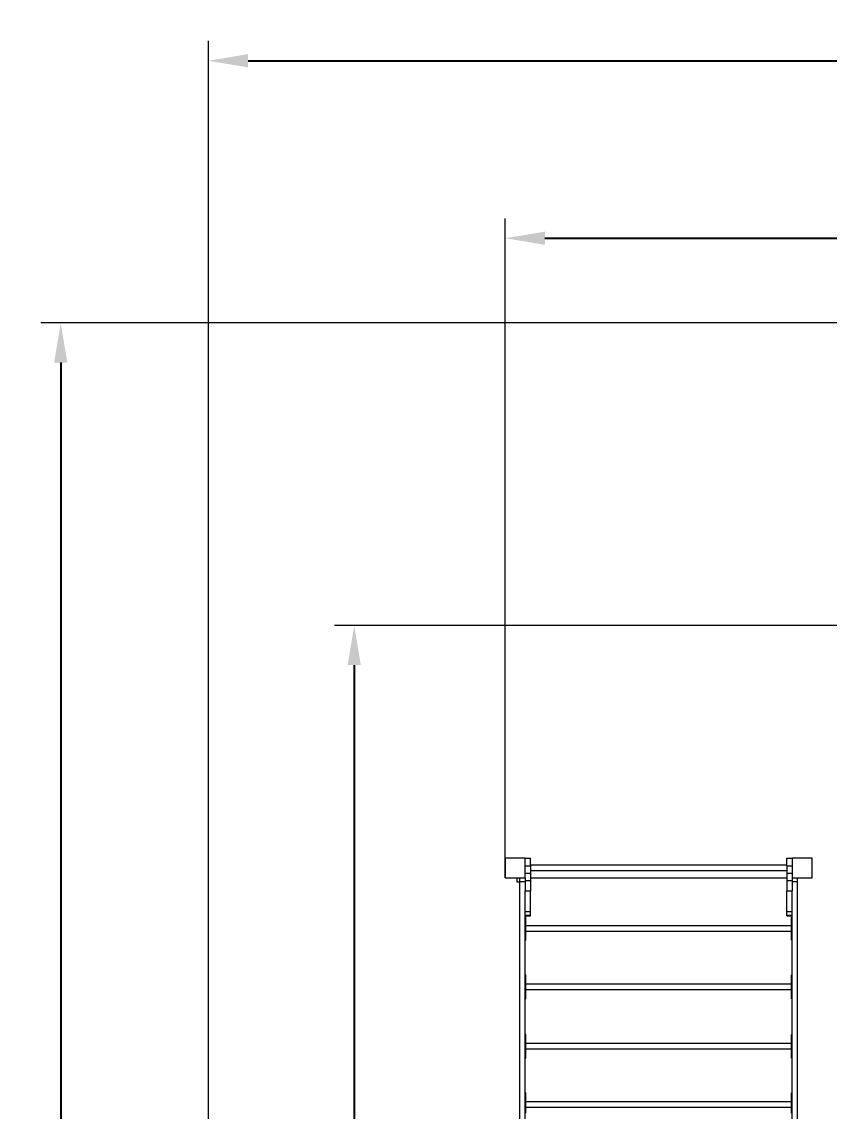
# Model space of a CAD drawing. Header units: millimetres. Extents: x -6879 to 7341, y -8047 to 7187.
# Drawn here: x -6879 to -2799, y 1686 to 7187 of the extents above; entities that cross this region are included whole.
import ezdxf

# ---------------------------------------------------------------- set-up
doc = ezdxf.new("R2010")
doc.units = ezdxf.units.MM
for name, color, linetype in [('DIKOM_ОБЪЕКТ', 7, 'Continuous'), ('DIKOM_РАЗМЕР_ЗОНА', 7, 'Continuous'), ('DIKOM_РАЗМЕР_ОБЪЕКТА', 7, 'Continuous')]:
    doc.layers.add(name, color=color, linetype=linetype)
doc.styles.add('style1', font='arial.ttf', dxfattribs={"width": 0.8})
doc.dimstyles.new('1-50', dxfattribs={"dimtxt": 300, "dimasz": 200, "dimexe": 100, "dimexo": 0, "dimgap": 100, "dimtad": 0, "dimdec": 0, "dimtxsty": 'style1', "dimcen": 0, "dimclrd": 7, "dimclre": 7, "dimadec": 1, "dimazin": 2, "dimtfac": 1, "dimtdec": 0, "dimtmove": 1, "dimatfit": 3, "dimfxl": 0, "dimlwd": 25, "dimlwe": 18, "dimarcsym": 0})

# ---------------------------------------------------------------- blocks, each defined once
blk = doc.blocks.new('*D20')
at = {"layer": 'Defpoints', "color": 0, "transparency": 16777216}
for p in [(-335.5, 4138.4), (-5198.8, -5966.9), (-1568.1, -5966.9)]:
    blk.add_point(p, dxfattribs=at)
at = {"layer": 'DIKOM_РАЗМЕР_ОБЪЕКТА', "color": 7, "lineweight": 18, "transparency": 16777216}
for p, q in [((-335.5, 4138.4), (-5298.8, 4138.4)), ((-1568.1, -5966.9), (-5298.8, -5966.9))]:
    blk.add_line(p, q, dxfattribs=at)
at = {"layer": 'DIKOM_РАЗМЕР_ОБЪЕКТА', "color": 7, "lineweight": 25, "transparency": 16777216}
for p, q in [((-5198.8, 3938.4), (-5198.8, -81.8)), ((-5198.8, -5766.9), (-5198.8, -1161.6))]:
    blk.add_line(p, q, dxfattribs=at)
at = {"layer": 'DIKOM_РАЗМЕР_ОБЪЕКТА', "color": 7, "transparency": 16777216}
for points in [[(-5232.1, 3938.4), (-5165.5, 3938.4), (-5198.8, 4138.4)], [(-5232.1, -5766.9), (-5165.5, -5766.9), (-5198.8, -5966.9)]]:
    blk.add_solid(points, dxfattribs=at)
at = {"layer": 'DIKOM_РАЗМЕР_ОБЪЕКТА', "color": 0, "transparency": 16777216, "insert": (-5198.8, -621.7), "char_height": 300, "attachment_point": 5, "rotation": 90, "style": 'style1'}
blk.add_mtext('10100', dxfattribs=at)
blk = doc.blocks.new('*D19')
at = {"layer": 'Defpoints', "color": 0, "transparency": 16777216}
for p in [(5624, 6094.3), (-4435.4, 2864.3), (5624, -2640.1)]:
    blk.add_point(p, dxfattribs=at)
at = {"layer": 'DIKOM_РАЗМЕР_ОБЪЕКТА', "color": 7, "lineweight": 18, "transparency": 16777216}
for p, q in [((-4435.4, 2864.3), (-4435.4, 6194.3)), ((5624, -2640.1), (5624, 6194.3))]:
    blk.add_line(p, q, dxfattribs=at)
at = {"layer": 'DIKOM_РАЗМЕР_ОБЪЕКТА', "color": 7, "lineweight": 25, "transparency": 16777216}
for p, q in [((-4235.4, 6094.3), (2113.7, 6094.3)), ((5424, 6094.3), (3193.5, 6094.3))]:
    blk.add_line(p, q, dxfattribs=at)
at = {"layer": 'DIKOM_РАЗМЕР_ОБЪЕКТА', "color": 7, "transparency": 16777216}
for points in [[(-4235.4, 6127.6), (-4235.4, 6060.9), (-4435.4, 6094.3)], [(5424, 6127.6), (5424, 6060.9), (5624, 6094.3)]]:
    blk.add_solid(points, dxfattribs=at)
at = {"layer": 'DIKOM_РАЗМЕР_ОБЪЕКТА', "color": 0, "transparency": 16777216, "insert": (2653.6, 6094.3), "char_height": 300, "attachment_point": 5, "style": 'style1'}
blk.add_mtext('10100', dxfattribs=at)
blk = doc.blocks.new('*D18')
at = {"layer": 'Defpoints', "color": 0, "transparency": 16777216}
for p in [(-342.3, 5666.7), (-6681.8, -8047.3), (-1651.5, -8047.3)]:
    blk.add_point(p, dxfattribs=at)
at = {"layer": 'DIKOM_РАЗМЕР_ЗОНА', "color": 7, "lineweight": 18, "transparency": 16777216}
for p, q in [((-342.3, 5666.7), (-6781.8, 5666.7)), ((-1651.5, -8047.3), (-6781.8, -8047.3))]:
    blk.add_line(p, q, dxfattribs=at)
at = {"layer": 'DIKOM_РАЗМЕР_ЗОНА', "color": 7, "lineweight": 25, "transparency": 16777216}
for p, q in [((-6681.8, 5466.7), (-6681.8, -340.8)), ((-6681.8, -7847.3), (-6681.8, -1420.6))]:
    blk.add_line(p, q, dxfattribs=at)
at = {"layer": 'DIKOM_РАЗМЕР_ЗОНА', "color": 7, "transparency": 16777216}
for points in [[(-6715.1, 5466.7), (-6648.5, 5466.7), (-6681.8, 5666.7)], [(-6715.1, -7847.3), (-6648.5, -7847.3), (-6681.8, -8047.3)]]:
    blk.add_solid(points, dxfattribs=at)
at = {"layer": 'DIKOM_РАЗМЕР_ЗОНА', "color": 0, "transparency": 16777216, "insert": (-6681.8, -880.7), "char_height": 300, "attachment_point": 5, "rotation": 90, "style": 'style1'}
blk.add_mtext('13700', dxfattribs=at)
blk = doc.blocks.new('*D17')
at = {"layer": 'Defpoints', "color": 0, "transparency": 16777216}
for p in [(-5935.4, 6990.3), (-5935.4, 998.3), (7340.8, -2830.9)]:
    blk.add_point(p, dxfattribs=at)
at = {"layer": 'DIKOM_РАЗМЕР_ЗОНА', "color": 7, "lineweight": 18, "transparency": 16777216}
for p, q in [((-5935.4, 998.3), (-5935.4, 7090.3)), ((7340.8, -2830.9), (7340.8, 7090.3))]:
    blk.add_line(p, q, dxfattribs=at)
at = {"layer": 'DIKOM_РАЗМЕР_ЗОНА', "color": 7, "lineweight": 25, "transparency": 16777216}
for p, q in [((-5735.4, 6990.3), (2016.7, 6990.3)), ((7140.8, 6990.3), (3096.5, 6990.3))]:
    blk.add_line(p, q, dxfattribs=at)
at = {"layer": 'DIKOM_РАЗМЕР_ЗОНА', "color": 7, "transparency": 16777216}
for points in [[(-5735.4, 7023.6), (-5735.4, 6956.9), (-5935.4, 6990.3)], [(7140.8, 7023.6), (7140.8, 6956.9), (7340.8, 6990.3)]]:
    blk.add_solid(points, dxfattribs=at)
at = {"layer": 'DIKOM_РАЗМЕР_ЗОНА', "color": 0, "transparency": 16777216, "insert": (2556.6, 6990.3), "char_height": 300, "attachment_point": 5, "style": 'style1'}
blk.add_mtext('13300', dxfattribs=at)

msp = doc.modelspace()

# ---------------------------------------------------------------- linework, layer by layer
at = {"layer": 'DIKOM_ОБЪЕКТ', "color": 7, "linetype": 'Continuous', "lineweight": 15}
for p, q in [((-4335.4, 2964.3), (-4435.4, 2964.3)), ((-4435.4, 2964.3), (-4435.4, 2864.3)), ((-4335.4, 2964.3), (-4308.4, 2964.3)), ((-4335.4, 2864.3), (-4335.4, 2964.3)), ((-4335.4, 2924.3), (-4308.4, 2924.3)), ((-4308.4, 2924.3), (-4308.4, 2964.3)), ((-3012.4, 2927.8), (-4308.4, 2927.8)), ((-4308.4, 2924.3), (-4308.4, 2887.4)), ((-3012.4, 2964.3), (-2985.4, 2964.3)), ((-3012.4, 2924.3), (-3012.4, 2964.3)), ((-3012.4, 2924.3), (-2985.4, 2924.3)), ((-3012.4, 2924.3), (-3012.4, 2887.4)), ((-2885.4, 2964.3), (-2985.4, 2964.3)), ((-2985.4, 2964.3), (-2985.4, 2864.3)), ((-2885.4, 2864.3), (-2885.4, 2964.3)), ((-4435.4, 2864.3), (-4335.4, 2864.3)), ((-4375.3, 2843.3), (-4375.3, 2864.3)), ((-4362.4, 2864.2), (-4335.4, 2864.2)), ((-4362.4, 2846), (-4362.4, 2864.2)), ((-4350.4, 2864.2), (-4350.4, 2864.3)), ((-4335.4, 2887.4), (-4308.4, 2887.4)), ((-4335.4, 2864.3), (-4335.4, 2850.7)), ((-4308.4, 2900.8), (-3012.4, 2900.8)), ((-4308.4, 2887.4), (-4308.4, 2850.7)), ((-4308.4, 2864.3), (-3012.4, 2864.3)), ((-3012.4, 2887.4), (-2985.4, 2887.4)), ((-3012.4, 2887.4), (-3012.4, 2850.7)), ((-2985.4, 2864.3), (-2985.4, 2850.7)), ((-2985.4, 2864.3), (-2885.4, 2864.3)), ((-2985.4, 2864.2), (-2958.4, 2864.2)), ((-2958.4, 2846), (-2958.4, 2864.2)), ((-4362.4, 2843.3), (-4375.3, 2843.3)), ((-4362.4, 1485.2), (-4362.4, 2846)), ((-4362.4, 2846), (-4335.4, 2846)), ((-4335.4, 2850.7), (-4308.4, 2850.7)), ((-4335.4, 2850.7), (-4335.4, 2798.4)), ((-4308.4, 2850.7), (-4308.4, 2798.4)), ((-3012.4, 2850.7), (-2985.4, 2850.7)), ((-3012.4, 2850.7), (-3012.4, 2798.4)), ((-2985.4, 2850.7), (-2985.4, 2798.4)), ((-2985.4, 2846), (-2958.4, 2846)), ((-2958.4, 1485.2), (-2958.4, 2846)), ((-4335.4, 2798.4), (-4308.4, 2798.4)), ((-4335.4, 2795.1), (-4335.4, 2798.4)), ((-4335.4, 1528.5), (-4335.4, 2795.1)), ((-4308.4, 2695.2), (-4308.4, 2798.4)), ((-3012.4, 2798.4), (-2985.4, 2798.4)), ((-3012.4, 2695.2), (-3012.4, 2798.4)), ((-2985.4, 2795.1), (-2985.4, 2798.4)), ((-2985.4, 1528.5), (-2985.4, 2795.1)), ((-4335.4, 2695.2), (-4308.4, 2695.2)), ((-4335.4, 2675.6), (-4308.4, 2675.6)), ((-4335.4, 2673.3), (-4308.4, 2673.3)), ((-4331.4, 2666.5), (-4335.4, 2666.5)), ((-4335.4, 2651.7), (-4331.4, 2651.7)), ((-4331.4, 2651.7), (-4331.4, 2666.5)), ((-4331.4, 2574.4), (-4331.4, 2651.7)), ((-4308.4, 2675.6), (-4308.4, 2695.2)), ((-4308.4, 2673.3), (-4308.4, 2675.6)), ((-3012.4, 2695.2), (-2985.4, 2695.2)), ((-3012.4, 2675.6), (-3012.4, 2695.2)), ((-3012.4, 2675.6), (-2985.4, 2675.6)), ((-3012.4, 2673.3), (-3012.4, 2675.6)), ((-3012.4, 2673.3), (-2985.4, 2673.3)), ((-2985.4, 2666.5), (-2989.4, 2666.5)), ((-2989.4, 2651.7), (-2989.4, 2666.5)), ((-2989.4, 2651.7), (-2985.4, 2651.7)), ((-2989.4, 2574.4), (-2989.4, 2651.7)), ((-2989.4, 2621.4), (-4331.4, 2621.4)), ((-4331.4, 2594.4), (-2989.4, 2594.4)), ((-4335.4, 2574.4), (-4331.4, 2574.4)), ((-4335.4, 2549.2), (-4331.4, 2549.2)), ((-4331.4, 2549.2), (-4331.4, 2574.4)), ((-2989.4, 2549.2), (-2989.4, 2574.4)), ((-2989.4, 2574.4), (-2985.4, 2574.4)), ((-2989.4, 2549.2), (-2985.4, 2549.2)), ((-4331.4, 2374), (-4335.4, 2374)), ((-4331.4, 2355.6), (-4331.4, 2374)), ((-2985.4, 2374), (-2989.4, 2374)), ((-2989.4, 2355.6), (-2989.4, 2374)), ((-4335.4, 2355.6), (-4331.4, 2355.6)), ((-4331.4, 2275.8), (-4331.4, 2355.6)), ((-2989.4, 2327.6), (-4331.4, 2327.6)), ((-2989.4, 2355.6), (-2985.4, 2355.6)), ((-2989.4, 2275.8), (-2989.4, 2355.6)), ((-4335.4, 2275.8), (-4331.4, 2275.8)), ((-4331.4, 2300.6), (-2989.4, 2300.6)), ((-4331.4, 2254.2), (-4331.4, 2275.8)), ((-2989.4, 2254.2), (-2989.4, 2275.8)), ((-2989.4, 2275.8), (-2985.4, 2275.8)), ((-4335.4, 2254.2), (-4331.4, 2254.2)), ((-2989.4, 2254.2), (-2985.4, 2254.2)), ((-4331.4, 2074.2), (-4335.4, 2074.2)), ((-4335.4, 2052.7), (-4331.4, 2052.7)), ((-4331.4, 2052.7), (-4331.4, 2074.2)), ((-4331.4, 1972.9), (-4331.4, 2052.7)), ((-2985.4, 2074.2), (-2989.4, 2074.2)), ((-2989.4, 2052.7), (-2989.4, 2074.2)), ((-2989.4, 2052.7), (-2985.4, 2052.7)), ((-2989.4, 1972.9), (-2989.4, 2052.7)), ((-2989.4, 2027.9), (-4331.4, 2027.9)), ((-4331.4, 2000.9), (-2989.4, 2000.9)), ((-4335.4, 1972.9), (-4331.4, 1972.9)), ((-4335.4, 1954.5), (-4331.4, 1954.5)), ((-4331.4, 1954.5), (-4331.4, 1972.9)), ((-2989.4, 1972.9), (-2985.4, 1972.9)), ((-2989.4, 1954.5), (-2989.4, 1972.9)), ((-2989.4, 1954.5), (-2985.4, 1954.5)), ((-4331.4, 1779.2), (-4335.4, 1779.2)), ((-4331.4, 1754.1), (-4331.4, 1779.2)), ((-2985.4, 1779.2), (-2989.4, 1779.2)), ((-2989.4, 1754.1), (-2989.4, 1779.2)), ((-4335.4, 1754.1), (-4331.4, 1754.1)), ((-4331.4, 1676.8), (-4331.4, 1754.1)), ((-2989.4, 1734.1), (-4331.4, 1734.1)), ((-4331.4, 1707.1), (-2989.4, 1707.1)), ((-2989.4, 1754.1), (-2985.4, 1754.1)), ((-2989.4, 1676.8), (-2989.4, 1754.1))]:
    msp.add_line(p, q, dxfattribs=at)

# ---------------------------------------------------------------- dimensions: what is measured, and where the dimension line sits
at = {"layer": 'DIKOM_РАЗМЕР_ЗОНА'}
dim = msp.add_linear_dim(base=(-5935.4, 6990.3), p1=(7340.8, -2830.9), p2=(-5935.4, 998.3), text='13300', dimstyle='1-50', override={"dimscale": 1, "dimtix": 0, "dimtofl": 1, "dimtmove": 1, "dimatfit": 3}, dxfattribs=at)
dim.commit()
dim.dimension.update_dxf_attribs({"geometry": '*D17', "text_midpoint": (2556.6, 6990.3), "dimtype": 160})
dim = msp.add_linear_dim(base=(-6681.8, -8047.3), p1=(-342.3, 5666.7), p2=(-1651.5, -8047.3), angle=270, text='13700', dimstyle='1-50', override={"dimscale": 1, "dimtix": 0, "dimtofl": 1, "dimtmove": 1, "dimatfit": 3}, dxfattribs=at)
dim.commit()
dim.dimension.update_dxf_attribs({"geometry": '*D18', "text_midpoint": (-6681.8, -880.7), "dimtype": 160})
at = {"layer": 'DIKOM_РАЗМЕР_ОБЪЕКТА'}
dim = msp.add_linear_dim(base=(5624, 6094.3), p1=(-4435.4, 2864.3), p2=(5624, -2640.1), text='10100', dimstyle='1-50', override={"dimscale": 1, "dimtix": 0, "dimtofl": 1, "dimtmove": 1, "dimatfit": 3}, dxfattribs=at)
dim.commit()
dim.dimension.update_dxf_attribs({"geometry": '*D19', "text_midpoint": (2653.6, 6094.3), "dimtype": 160})
dim = msp.add_linear_dim(base=(-5198.8, -5966.9), p1=(-335.5, 4138.4), p2=(-1568.1, -5966.9), angle=270, text='10100', dimstyle='1-50', override={"dimscale": 1, "dimtix": 0, "dimtofl": 1, "dimtmove": 1, "dimatfit": 3}, dxfattribs=at)
dim.commit()
dim.dimension.update_dxf_attribs({"geometry": '*D20', "text_midpoint": (-5198.8, -621.7), "dimtype": 160})

doc.saveas('drawing.dxf')
